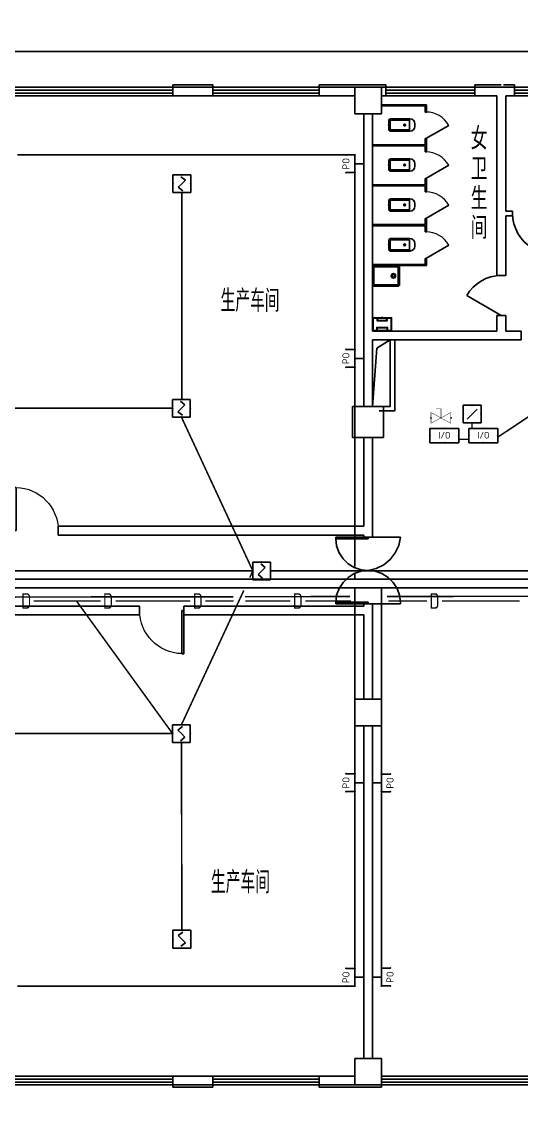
# Model space of a CAD drawing. Extents: x 2166032 to 5302137, y 581493 to 2416206.
# Drawn here: x 2588437 to 2599690, y 1052633 to 1077089 of the extents above; entities that cross this region are included whole.
import ezdxf
from ezdxf.enums import TextEntityAlignment as Align

# ---------------------------------------------------------------- set-up
doc = ezdxf.new("R2010")
doc.units = 0
doc.header["$LTSCALE"] = 1000
doc.header["$MEASUREMENT"] = 0
doc.linetypes.add('CENTER2', pattern=[1.14, 0.75, -0.13, 0.13, -0.13])
doc.linetypes.add('DASHEDX2', pattern=[1.5, 1, -0.5])
for name, color, linetype in [('3T_WOOD', 21, 'Continuous'), ('CABLETRAY', 4, 'Continuous'), ('COLUMN', 2, 'Continuous'), ('EQUIP-消防', 3, 'Continuous'), ('EQUIP-通讯', 3, 'Continuous'), ('LATRINE', 8, 'Continuous'), ('LVTRY', 8, 'Continuous'), ('PUB_TEXT', 7, 'Continuous'), ('SIG_TEXT', 7, 'Continuous'), ('STAIR', 8, 'Continuous'), ('SURFACE', 8, 'Continuous'), ('TEL_TEXT', 7, 'Continuous'), ('WALL', 8, 'Continuous'), ('WINDOW', 8, 'Continuous'), ('WIRE-消防', 4, 'Continuous'), ('WIRE-电源', 10, 'Continuous'), ('WIRE-电话', 4, 'CENTER2'), ('WIRE-网络', 6, 'Continuous'), ('厨卫', 8, 'Continuous'), ('消防', 7, 'Continuous')]:
    doc.layers.add(name, color=color, linetype=linetype)
doc.styles.add('_HZTXT', font='！tssdeng.shx', dxfattribs={"width": 0.8, "bigfont": '！tssdchn.shx'})
doc.styles.add('_TEL_DIM', font='@tssdeng.shx', dxfattribs={"width": 0.8, "height": 3.5, "bigfont": '!tssdchn.shx'})
doc.styles.get("Standard").update_dxf_attribs({"font": 'tssdeng.shx', "bigfont": 'tssdchn.shx'})
doc.styles.add('TSSD_REIN', font='tssdeng.shx', dxfattribs={"width": 0.7, "bigfont": 'tssdchn.shx'})
doc.styles.add('zz-0', font='arial.ttf')

# ---------------------------------------------------------------- blocks, each defined once
blk = doc.blocks.new('$lvtry$00000200')
for p, q in [((-140, -40, 0), (-140, -480, 0)), ((-110, -40, 0), (-110, -470, 0)), ((100, 0, 0), (-100, 0, 0)), ((100, -30, 0), (-100, -30, 0)), ((110, -470, 0), (110, -40, 0)), ((140, -480, 0), (140, -40, 0)), ((140, -470, 0), (-140, -470, 0)), ((-30, -590, 0), (30, -590, 0))]:
    blk.add_line(p, q)
blk.add_circle((0, -359, 0), 20)
for centre, radius, start, end in [((-100, -40, 0), 40, 90, 180), ((-100, -40, 0), 10, 90, 180), ((100, -40, 0), 40, 0, 90), ((100, -40, 0), 10, 0, 90), ((-30, -480, 0), 110, 180, 270), ((30, -480, 0), 110, 270, 0)]:
    blk.add_arc(centre, radius, start, end)
blk.add_point((0, 0))
blk = doc.blocks.new('$TCHSYS$APDOOR2D')
blk.add_line((0.5, 0), (0, 0.866))
at = {"lineweight": 13}
blk.add_arc((0.5, 0), 1, 120, 180, dxfattribs=at)
blk = doc.blocks.new('$plan$00001091')
for p, q in [((-275, -410), (-275, -50)), ((-255, -30), (255, -30)), ((275, -50), (275, -410)), ((255, -430), (-255, -430))]:
    blk.add_line(p, q)
for points in [[(-275, 0, 0.414214), (-305, -30, 0.414214)], [(305, -30, 0.414214), (275, 0, 0.414214)], [(-305, -430, 0.414214), (-275, -460, 0.414214)], [(275, -460, 0.414214), (305, -430, 0.414214)]]:
    blk.add_lwpolyline(points, format="xyb")
for points in [[(-275, 0), (275, 0)], [(-305, -430), (-305, -30)], [(305, -30), (305, -430)], [(275, -460), (-275, -460)]]:
    blk.add_lwpolyline(points)
for radius in [50, 32.5]:
    blk.add_circle((165, -230), radius)
for centre, start, end in [((-255, -50), 90, 180), ((255, -50), 0, 90), ((-255, -410), 180, 270), ((255, -410), 270, 360)]:
    blk.add_arc(centre, 20, start, end)
at = {"style": 'zz-0'}
for tag in ['YSIZE', 'XSIZE']:
    blk.add_attdef(tag, (0, 0), '', height=0.5, dxfattribs=at)
blk = doc.blocks.new('cffd')
at = {"layer": '厨卫'}
for p, q in [((288, -44), (300, -44)), ((288, -256), (300, -256))]:
    blk.add_line(p, q, dxfattribs=at)
for points in [[(0, -365), (0, 65), (300, 65), (300, -365)], [(12, -353), (12, 53), (288, 53), (288, -353)]]:
    blk.add_lwpolyline(points, close=True, dxfattribs=at)
for points in [[(12, -272), (82, -272), (82, -29), (12, -29)], [(12, -262), (72, -262), (72, -39), (12, -39)], [(288, -261), (228, -261), (228, -39), (288, -39)], [(288, -251), (238, -251), (238, -49), (288, -49)]]:
    blk.add_lwpolyline(points, dxfattribs=at)
blk.add_lwpolyline([(290, -150, 0, 50, 0), (323, -150, 100, 100, 0)], format="xyseb", dxfattribs=at)
blk = doc.blocks.new('$equip$00001915')
for p, q in [((0.5, 0.5), (-0.5, 0.5)), ((-0.5, 0.5), (-0.5, -0.5)), ((-0.283, -0.283), (0.283, 0.283)), ((0.5, -0.5), (0.5, 0.5)), ((-0.5, -0.5), (0.5, -0.5))]:
    blk.add_line(p, q)
for p in [(-0.5, 0), (0, 0.5), (0.5, 0), (0, -0.5)]:
    blk.add_point(p)
blk.add_solid([(0.283, 0.283), (0.075, 0.124), (0.124, 0.075)])
at = {"layer": 'TEL_TEXT', "style": '_TEL_DIM', "flags": 1}
blk.add_attdef('A', text='', height=0.00002, dxfattribs=at).set_placement((0, 0), align=Align.MIDDLE_CENTER)
blk = doc.blocks.new('$equip_U$00000007')
at = {"linetype": 'Continuous', "const_width": 0.025}
for points in [[(-0.153, 0), (0.153, 0)], [(0.153, -0.562), (0.153, 0)], [(-0.466, -0.225), (-0.466, -0.9)], [(0.771, -0.225), (-0.466, -0.9)], [(-0.466, -0.225), (0.771, -0.9)], [(0.771, -0.9), (0.771, -0.225)]]:
    blk.add_lwpolyline(points, dxfattribs=at)
for p in [(-0.466, -0.562), (0.771, -0.562)]:
    blk.add_point(p)
at = {"style": '_TEL_DIM', "flags": 1}
blk.add_attdef('A', text='', height=0.000025, dxfattribs=at).set_placement((0, 0), align=Align.MIDDLE_CENTER)
blk = doc.blocks.new('$equip$00001926')
for p, q in [((0.65, 0.65), (-0.65, 0.65)), ((-0.65, 0.65), (-0.65, 0)), ((0.65, 0), (0.65, 0.65)), ((-0.65, 0), (0.65, 0))]:
    blk.add_line(p, q)
for p in [(0, 0.65), (-0.65, 0.325), (0, 0), (0.65, 0.325)]:
    blk.add_point(p)
at = {"color": 7, "style": '_TEL_DIM'}
blk.add_attdef('$TEXT$', text='', height=0.3, dxfattribs=at).set_placement((0.006, 0.343), align=Align.MIDDLE_CENTER)
at = {"color": 7, "style": '_TEL_DIM', "flags": 1}
blk.add_attdef('A', text='', height=0.00002, dxfattribs=at).set_placement((0, 0), align=Align.MIDDLE_CENTER)
blk = doc.blocks.new('$equip$00001847')
for p, q in [((-0.5, 0.499), (-0.5, 0.999)), ((0.5, 0.999), (0.5, 0.499)), ((0.5, 0.499), (-0.5, 0.499)), ((0, 0.5), (0, 0))]:
    blk.add_line(p, q)
for p in [(-0.5, 0.999), (0.5, 0.999), (-0.5, 0.499), (0, 0), (0.5, 0.499)]:
    blk.add_point(p)
at = {"color": 7, "style": '_TEL_DIM'}
blk.add_attdef('$TEXT$', text='', height=0.4, dxfattribs=at).set_placement((0, 0.999), align=Align.MIDDLE_CENTER)
at = {"color": 7, "style": '_TEL_DIM', "flags": 1}
blk.add_attdef('A', text='', height=0.00002, dxfattribs=at).set_placement((0, 0), align=Align.MIDDLE_CENTER)
blk = doc.blocks.new('$equip$00001700')
for p, q in [((-0.5, 0.5), (-0.5, -0.5)), ((0.5, 0.5), (-0.5, 0.5)), ((-0.2, 0.2), (0.05, 0.4)), ((0, 0), (-0.2, 0.2)), ((0, 0), (0.2, -0.2)), ((0.5, -0.5), (0.5, 0.5)), ((-0.5, -0.5), (0.5, -0.5)), ((0.2, -0.2), (-0.05, -0.4))]:
    blk.add_line(p, q)
for p in [(-0.5, 0), (0, 0.5), (0.5, 0), (0, -0.5)]:
    blk.add_point(p)
at = {"flags": 1}
for tag, height, p in [('A', 0.00002, (0, 0)), ('B', 0.4, (0.75, -0.204))]:
    blk.add_attdef(tag, text='', height=height, dxfattribs=at).set_placement(p, align=Align.MIDDLE_CENTER)
blk = doc.blocks.new('$DorLib2D$00000141')
at = {"color": 0}
for points in [[(-0.5, 0), (-0.5, 0.487)], [(-0.475, 0.487), (-0.5, 0.487)], [(-0.475, 0), (-0.475, 0.487)], [(-0.369, 0.473), (-0.475, 0.487)], [(-0.268, 0.435), (-0.369, 0.473)], [(-0.178, 0.377), (-0.268, 0.435)], [(-0.103, 0.3), (-0.178, 0.377)], [(0.178, 0.377), (0.103, 0.3)], [(0.268, 0.435), (0.178, 0.377)], [(0.369, 0.473), (0.268, 0.435)], [(0.475, 0.487), (0.369, 0.473)], [(0.475, 0), (0.475, 0.487)], [(0.475, 0.487), (0.5, 0.487)], [(0.5, 0), (0.5, 0.487)], [(-0.047, 0.208), (-0.103, 0.3)], [(-0.012, 0.107), (-0.047, 0.208)], [(0.047, 0.208), (0.012, 0.107)], [(0.103, 0.3), (0.047, 0.208)], [(0, 0), (-0.012, 0.107)], [(-0.012, -0.107), (0, 0)], [(0.012, 0.107), (0, 0)], [(-0.5, 0), (-0.475, 0)], [(0.5, 0), (0.475, 0)]]:
    blk.add_lwpolyline(points, dxfattribs=at)
at = {"color": 0, "linetype": 'DASHEDX2'}
for points in [[(0, 0), (0.03, -0.122), (0.086, -0.234), (0.165, -0.331), (0.264, -0.408), (0.378, -0.461), (0.5, -0.488)], [(-0.5, 0), (-0.5, -0.488)], [(-0.047, -0.208), (-0.012, -0.107)], [(0.5, 0), (0.5, -0.488)], [(-0.178, -0.377), (-0.103, -0.3)], [(-0.103, -0.3), (-0.047, -0.208)], [(-0.475, -0.488), (-0.5, -0.488)], [(-0.475, -0.487), (-0.369, -0.473)], [(-0.369, -0.473), (-0.268, -0.435)], [(-0.268, -0.435), (-0.178, -0.377)]]:
    blk.add_lwpolyline(points, dxfattribs=at)
blk = doc.blocks.new('$TCHSYS$WIN2D')
for p, q in [((-0.5, 0.5), (0.5, 0.5)), ((-0.5, 0.5), (-0.5, -0.5)), ((0.5, 0.5), (0.5, -0.5)), ((0.5, 0.16667), (-0.5, 0.16667)), ((0.5, -0.16667), (-0.5, -0.16667)), ((-0.5, -0.5), (0.5, -0.5))]:
    blk.add_line(p, q)
blk = doc.blocks.new('$TCHSYS$DOOR2D')
for p, q in [((0.45, 0.975), (0.5, 0.975)), ((0.45, 0), (0.45, 0.975)), ((0.5, 0), (0.5, 0.975)), ((0.5, 0), (0.45, 0))]:
    blk.add_line(p, q)
at = {"lineweight": 13}
blk.add_arc((0.475, 0), 0.975, 91.4693, 180, dxfattribs=at)
blk = doc.blocks.new('$DorLib2D$00000214')
at = {"color": 0}
blk.add_line((0.5, 0), (0, 0.866), dxfattribs=at)
blk.add_arc((0.5, 0), 1, 120, 180, dxfattribs=at)

msp = doc.modelspace()

# ---------------------------------------------------------------- linework, layer by layer
msp.add_circle((2604640.5, 1020101.3), 438608.5)
at = {"layer": '3T_WOOD'}
msp.add_lwpolyline([(2596340.5, 1068414.3), (2596438.8, 1069725.8), (2596740.5, 1069914.3)], dxfattribs=at)
at = {"layer": 'CABLETRAY'}
for p, q in [((2578713.8, 1064521.9), (2619476, 1064521.9)), ((2619476, 1064321.9), (2578713.8, 1064321.9))]:
    msp.add_line(p, q, dxfattribs=at)
at = {"layer": 'COLUMN'}
for p, q in [((2596538.9, 1075614.3), (2595938.9, 1075614.3)), ((2595938.9, 1075614.3), (2595938.9, 1075014.3)), ((2596538.9, 1075014.3), (2596538.9, 1075614.3)), ((2595938.9, 1075014.3), (2596538.9, 1075014.3)), ((2596588.9, 1068414.3), (2595888.9, 1068414.3)), ((2595888.9, 1068414.3), (2595888.9, 1067714.3)), ((2596588.9, 1067714.3), (2596588.9, 1068414.3)), ((2595888.9, 1067714.3), (2596588.9, 1067714.3)), ((2596540.5, 1061814.3), (2595940.5, 1061814.3)), ((2595940.5, 1061814.3), (2595940.5, 1061214.3)), ((2596540.5, 1061214.3), (2596540.5, 1061814.3)), ((2595940.5, 1061214.3), (2596540.5, 1061214.3)), ((2596540.2, 1053714.5), (2595940.5, 1053714.5)), ((2595940.5, 1053714.5), (2595940.5, 1053114.5)), ((2596540.2, 1053114.5), (2596540.2, 1053714.5)), ((2595940.5, 1053114.5), (2596540.2, 1053114.5))]:
    msp.add_line(p, q, dxfattribs=at)
at = {"layer": 'LATRINE'}
for p, q in [((2596540.5, 1075214.3), (2597553, 1075214.3)), ((2596540.5, 1075189.3), (2597528, 1075189.3)), ((2597528, 1075189.3), (2597528, 1075051.8)), ((2597553, 1075051.8), (2597553, 1075214.3)), ((2597528, 1075051.8), (2597553, 1075051.8)), ((2597553, 1074451.8), (2597528, 1074451.8)), ((2597528, 1074451.8), (2597528, 1074314.3)), ((2597553, 1074301.8), (2597553, 1074451.8)), ((2596340.5, 1074314.3), (2597528, 1074314.3)), ((2596340.5, 1074289.3), (2597528, 1074289.3)), ((2597528, 1074289.3), (2597528, 1074151.8)), ((2597528, 1074151.8), (2597553, 1074151.8)), ((2597553, 1074151.8), (2597553, 1074301.8)), ((2596340.5, 1073414.3), (2597528, 1073414.3)), ((2596340.5, 1073389.3), (2597528, 1073389.3)), ((2597553, 1073551.8), (2597528, 1073551.8)), ((2597528, 1073551.8), (2597528, 1073414.3)), ((2597528, 1073389.3), (2597528, 1073251.8)), ((2597553, 1073401.8), (2597553, 1073551.8)), ((2597553, 1073251.8), (2597553, 1073401.8)), ((2597528, 1073251.8), (2597553, 1073251.8)), ((2597553, 1072651.8), (2597528, 1072651.8)), ((2597528, 1072651.8), (2597528, 1072514.3)), ((2597553, 1072501.8), (2597553, 1072651.8)), ((2596340.5, 1072514.3), (2597528, 1072514.3)), ((2596340.5, 1072489.3), (2597528, 1072489.3)), ((2597528, 1072489.3), (2597528, 1072351.8)), ((2597553, 1072351.8), (2597553, 1072501.8)), ((2597528, 1072351.8), (2597553, 1072351.8)), ((2597553, 1071751.8), (2597528, 1071751.8)), ((2597528, 1071751.8), (2597528, 1071614.3)), ((2597553, 1071589.3), (2597553, 1071751.8)), ((2596340.5, 1071614.3), (2597528, 1071614.3)), ((2596340.5, 1071589.3), (2597553, 1071589.3))]:
    msp.add_line(p, q, dxfattribs=at)
at = {"layer": 'STAIR'}
msp.add_lwpolyline([(2576540.5, 1075114.4), (2576540.5, 1076414.3), (2621140.5, 1076414.3), (2621140.5, 1076414.3)], dxfattribs=at)
at = {"layer": 'SURFACE'}
for p, q in [((2591840.5, 1075664.3), (2591840.5, 1075614.3)), ((2591840.5, 1075664.3), (2592740.5, 1075664.3)), ((2592740.5, 1075664.3), (2592740.5, 1075614.3)), ((2595140.5, 1075664.3), (2595140.5, 1075614.3)), ((2595140.5, 1075664.3), (2596238.9, 1075664.3)), ((2596238.9, 1075664.3), (2596640.5, 1075664.3)), ((2596640.5, 1075664.3), (2596640.5, 1075614.3)), ((2598640.5, 1075664.3), (2598640.5, 1075614.3)), ((2598640.5, 1075664.3), (2599240.5, 1075664.3)), ((2599290.5, 1075664.3), (2599540.1, 1075664.3)), ((2599540.1, 1075664.3), (2599540.1, 1075614.3)), ((2591840.2, 1053064.3), (2591840.2, 1053114.3)), ((2592740.2, 1053064.3), (2592740.2, 1053114.3)), ((2595140.2, 1053064.3), (2595140.2, 1053114.3)), ((2596540.5, 1053064.3), (2596540.5, 1053114.3)), ((2592740.2, 1053064.3), (2591840.2, 1053064.3)), ((2596240.5, 1053064.3), (2595140.2, 1053064.3)), ((2596540.5, 1053064.3), (2596240.5, 1053064.3))]:
    msp.add_line(p, q, dxfattribs=at)
at = {"layer": 'WALL'}
for p, q in [((2592740.5, 1075614.3), (2591840.5, 1075614.3)), ((2591840.5, 1075614.3), (2591840.5, 1075414.3)), ((2592740.5, 1075414.3), (2592740.5, 1075614.3)), ((2595938.9, 1075614.3), (2595140.5, 1075614.3)), ((2595140.5, 1075614.3), (2595140.5, 1075414.3)), ((2596640.5, 1075614.3), (2596538.9, 1075614.3)), ((2596640.5, 1075414.3), (2596640.5, 1075614.3)), ((2599240.5, 1075614.3), (2598640.5, 1075614.3)), ((2598640.5, 1075614.3), (2598640.5, 1075414.3)), ((2599540.1, 1075614.3), (2599240.5, 1075614.3)), ((2599540.1, 1075414.3), (2599540.1, 1075614.3)), ((2591840.5, 1075414.3), (2592740.5, 1075414.3)), ((2595140.5, 1075414.3), (2595938.9, 1075414.3)), ((2596538.9, 1075414.3), (2596640.5, 1075414.3)), ((2598640.5, 1075414.3), (2599140.5, 1075414.3)), ((2599140.5, 1075414.3), (2599140.5, 1072764.3)), ((2599340.5, 1075414.3), (2599340.5, 1072814.3)), ((2599340.5, 1075414.3), (2599540.1, 1075414.3)), ((2596140.5, 1075014.3), (2596140.5, 1070014.3)), ((2596340.5, 1075014.3), (2596340.5, 1070114.3)), ((2599140.5, 1072764.3), (2599140.5, 1071364.3)), ((2599495.1, 1072814.3), (2599340.5, 1072814.3)), ((2599340.5, 1071364.3), (2599340.5, 1072714.3)), ((2599340.5, 1072714.3), (2599495.1, 1072714.3)), ((2599495.1, 1072714.3), (2599495.1, 1072814.3)), ((2599140.5, 1071364.3), (2599340.5, 1071364.3)), ((2599340.5, 1070464.3), (2599140.5, 1070464.3)), ((2599140.5, 1070464.3), (2599140.5, 1070114.3)), ((2599340.5, 1070114.3), (2599340.5, 1070464.3)), ((2596140.5, 1070014.3), (2596140.5, 1068414.3)), ((2599140.5, 1070114.3), (2596340.5, 1070114.3)), ((2599690.5, 1070114.3), (2599340.5, 1070114.3)), ((2599690.5, 1069914.3), (2599690.5, 1070114.3)), ((2599240.5, 1069914.3), (2596340.5, 1069914.3)), ((2596340.5, 1069914.3), (2596340.5, 1068414.3)), ((2599240.5, 1069914.3), (2599690.5, 1069914.3)), ((2596140.5, 1067714.3), (2596140.5, 1065714.3)), ((2596340.5, 1067714.3), (2596340.5, 1065614.3)), ((2596140.5, 1065714.3), (2589260.5, 1065714.3)), ((2589260.5, 1065714.3), (2589260.5, 1065514.3)), ((2596340.5, 1065464.3), (2596340.5, 1065614.3)), ((2589260.5, 1065514.3), (2596140.5, 1065514.3)), ((2596140.5, 1065514.3), (2596140.5, 1065464.3)), ((2596140.5, 1065464.3), (2596340.5, 1065464.3)), ((2591090.7, 1063914.3), (2587840.5, 1063914.3)), ((2591090.7, 1063714.3), (2591090.7, 1063914.3)), ((2596140.5, 1063914.3), (2592090.7, 1063914.3)), ((2592090.7, 1063914.3), (2592090.7, 1063714.3)), ((2596340.5, 1063964.3), (2596140.5, 1063964.3)), ((2596140.5, 1063964.3), (2596140.5, 1063914.3)), ((2596340.5, 1063814.3), (2596340.5, 1063964.3)), ((2587940.5, 1063714.3), (2591090.7, 1063714.3)), ((2592090.7, 1063714.3), (2596140.5, 1063714.3)), ((2596140.5, 1063714.3), (2596140.5, 1061814.3)), ((2596340.5, 1063814.3), (2596340.5, 1061814.3)), ((2596140.5, 1061214.3), (2596140.5, 1053714.5)), ((2596340.5, 1061214.3), (2596340.5, 1053714.5)), ((2592740.2, 1053314.3), (2591840.2, 1053314.3)), ((2591840.2, 1053314.3), (2591840.2, 1053114.3)), ((2591840.2, 1053114.3), (2592740.2, 1053114.3)), ((2592740.2, 1053114.3), (2592740.2, 1053314.3)), ((2595940.5, 1053314.3), (2595140.2, 1053314.3)), ((2595140.2, 1053314.3), (2595140.2, 1053114.3)), ((2595140.2, 1053114.3), (2596240.5, 1053114.3)), ((2596240.5, 1053114.3), (2596540.5, 1053114.3)), ((2596540.5, 1053314.3), (2596540.2, 1053314.3)), ((2596540.5, 1053114.3), (2596540.5, 1053314.3))]:
    msp.add_line(p, q, dxfattribs=at)
at = {"layer": 'WIRE-消防', "linetype": 'Continuous', "const_width": 35}
for points in [[(2592044.6, 1073234.6), (2592044.6, 1068573.5)], [(2599159.6, 1067720.9), (2600490.5, 1068606)], [(2583835, 1068373.5), (2591835, 1068373.5)], [(2592035, 1068173.5), (2593644, 1064705.2)], [(2593644, 1064705.2), (2585255, 1064705.2)], [(2593644, 1064705.2), (2593574.4, 1064555.1)], [(2594044, 1064705.2), (2600283.4, 1064705.2)], [(2593439.8, 1064265.1), (2592035, 1061237.4)], [(2589677.9, 1064016.8), (2591835, 1061037.4)], [(2583835, 1061037.3), (2591835, 1061037.4)], [(2592044.6, 1056601.3), (2592035, 1060837.4)]]:
    msp.add_lwpolyline(points, dxfattribs=at)
at = {"layer": 'WIRE-消防', "const_width": 30}
for points in [[(2598576.6, 1068040.7), (2598576.5, 1067918.4)], [(2598281.7, 1067669.7), (2598509.6, 1067669.9)]]:
    msp.add_lwpolyline(points, dxfattribs=at)
at = {"layer": 'WIRE-电源', "linetype": 'Continuous', "const_width": 35}
for points in [[(2588708, 1064027.8), (2590213.4, 1064027.8)], [(2590550.8, 1064027.8), (2592233.9, 1064027.8)], [(2592571.3, 1064027.8), (2593207.8, 1064027.8)], [(2593473.7, 1064027.8), (2594487.3, 1064027.8)], [(2594824.7, 1064027.8), (2595853, 1064027.8)], [(2596693.1, 1064027.8), (2597567.4, 1064027.8)], [(2597904.9, 1064027.8), (2599652.1, 1064027.8)]]:
    msp.add_lwpolyline(points, dxfattribs=at)
at = {"layer": 'WIRE-电话', "linetype": 'CENTER2', "const_width": 35}
for points in [[(2587343, 1064114.5), (2593203.6, 1064123.4)], [(2593466.7, 1064123.8), (2595833, 1064127.4)], [(2596666.4, 1064128.7), (2608939.9, 1064147.4)]]:
    msp.add_lwpolyline(points, dxfattribs=at)
at = {"layer": 'WIRE-网络', "linetype": 'Continuous', "const_width": 35}
for points in [[(2588340.1, 1074085.8), (2595840.9, 1074085.8)], [(2595940.9, 1073685.8), (2595940.9, 1069698.2)], [(2595940.9, 1069298.2), (2595940.9, 1064797.7)], [(2595940.9, 1064652.1), (2595940.9, 1064521.9)], [(2596540.1, 1060125.8), (2596540.1, 1064321.9)], [(2595940.9, 1055742.8), (2595940.9, 1059730.4)], [(2596540.1, 1055748.4), (2596540.1, 1059725.8)], [(2588340.1, 1055342.8), (2595840.9, 1055342.8)]]:
    msp.add_lwpolyline(points, dxfattribs=at)
msp.add_lwpolyline([(2595940.9, 1060130.4), (2595940.9, 1064197, 0.0021216), (2595940.9, 1064321.9, -0.004435)], format="xyb", dxfattribs=at)
at = {"layer": '消防'}
msp.add_lwpolyline([(2596740.5, 1069914.3), (2596340.5, 1069914.3), (2596340.5, 1068414.3), (2596740.5, 1068414.3)], close=True, dxfattribs=at)
msp.add_lwpolyline([(2596490.5, 1068314.3), (2596840.5, 1068314.3), (2596840.5, 1069914.3)], dxfattribs=at)

# ---------------------------------------------------------------- block references
at = {"layer": 'EQUIP-消防', "xscale": -400, "yscale": 400, "zscale": 400, "rotation": 180}
for p in [(2592044.6, 1073434.6), (2592035, 1068373.5), (2593844, 1064705.2)]:
    msp.add_blockref('$equip$00001700', p, dxfattribs=at)
at = {"layer": 'EQUIP-消防'}
for name, p, xscale, yscale, zscale in [('$equip_U$00000007', (2597825.5, 1068360.1), 364, 364, 364), ('$equip$00001915', (2598583.6, 1068240.7), 400, 400, 400), ('$equip$00001700', (2592035, 1061037.4), 400, 400, 400), ('$equip$00001700', (2592044.6, 1056401.3), 400, 400, 400)]:
    msp.add_blockref(name, p, dxfattribs=dict(at, xscale=xscale, yscale=yscale, zscale=zscale))
at = {"layer": 'EQUIP-消防', "color": 3, "xscale": 500, "yscale": 500, "zscale": 500}
for p in [(2597956.6, 1067593.4), (2598834.6, 1067593.4)]:
    msp.add_blockref('$equip$00001926', p, dxfattribs=at).add_auto_attribs({'$TEXT$': 'I/O'})
at = {"layer": 'EQUIP-通讯'}
ref = msp.add_blockref('$equip$00001847', (2596140.5, 1073885.8), dxfattribs=dict(at, xscale=-400, yscale=400, zscale=400, rotation=90))
ref.add_attrib('$TEXT$', 'PO', dxfattribs={"layer": '0', "color": 7, "height": 160, "rotation": 90, "style": '_TEL_DIM'}).set_placement((2595740.9, 1073885.8), align=Align.MIDDLE_CENTER)
ref = msp.add_blockref('$equip$00001847', (2596140.5, 1069498.2), dxfattribs=dict(at, xscale=-400, yscale=400, zscale=400, rotation=90))
ref.add_attrib('$TEXT$', 'PO', dxfattribs={"layer": '0', "color": 7, "height": 160, "rotation": 90, "style": '_TEL_DIM'}).set_placement((2595740.9, 1069498.2), align=Align.MIDDLE_CENTER)
at = {"layer": 'EQUIP-通讯', "xscale": 400, "yscale": 400, "zscale": 400, "rotation": 90}
for p in [(2596140.5, 1059930.4), (2596140.5, 1055542.8)]:
    msp.add_blockref('$equip$00001847', p, dxfattribs=at).add_auto_attribs({'$TEXT$': 'PO'})
at = {"layer": 'EQUIP-通讯'}
ref = msp.add_blockref('$equip$00001847', (2596340.5, 1059925.8), dxfattribs=dict(at, xscale=-400, yscale=400, zscale=400, rotation=270))
ref.add_attrib('$TEXT$', 'PO', dxfattribs={"layer": '0', "color": 7, "height": 160, "rotation": 90, "style": '_TEL_DIM'}).set_placement((2596733.9, 1059925.8), align=Align.MIDDLE_CENTER)
ref = msp.add_blockref('$equip$00001847', (2596340.5, 1055548.4), dxfattribs=dict(at, xscale=-400, yscale=400, zscale=400, rotation=270))
ref.add_attrib('$TEXT$', 'PO', dxfattribs={"layer": '0', "color": 7, "height": 160, "rotation": 90, "style": '_TEL_DIM'}).set_placement((2596733.9, 1055548.4), align=Align.MIDDLE_CENTER)
at = {"layer": 'LATRINE', "xscale": 600, "yscale": 600, "zscale": 25, "rotation": 270}
for p in [(2597540.5, 1074751.8), (2597540.5, 1073851.8), (2597540.5, 1072951.8), (2597540.5, 1072051.8)]:
    msp.add_blockref('$TCHSYS$APDOOR2D', p, dxfattribs=at)
at = {"layer": 'LVTRY', "yscale": -1, "rotation": 270}
for p in [(2596703.5, 1074758.4, 0), (2596703.5, 1073858.4, 0), (2596703.5, 1072958.4, 0), (2596703.5, 1072058.4, 0)]:
    msp.add_blockref('$lvtry$00000200', p, dxfattribs=at)
at = {"layer": 'LVTRY'}
msp.add_blockref('$plan$00001091', (2596645.5, 1071589.3), dxfattribs=at)
at = {"layer": 'WINDOW'}
for name, p, xscale, yscale, zscale, rotation in [('$TCHSYS$WIN2D', (2590040.5, 1075514.3), -3600, 200, -3600, 359.9999999999824), ('$TCHSYS$WIN2D', (2593940.5, 1075514.3), -2400, 200, -2400, 359.9999999999824), ('$TCHSYS$WIN2D', (2597640.5, 1075514.3), -2000, 200, -2000, 359.9999999999822), ('$TCHSYS$WIN2D', (2600440.1, 1075514.3), -1800, 200, -1800, 359.9999999999833), ('$DorLib2D$00000214', (2599240.5, 1070914.3), -900, 900, -900, 90.0000000000388), ('$TCHSYS$DOOR2D', (2588760.5, 1065614.3), 1000, -1000, 1000, 179.9999999999698), ('$DorLib2D$00000141', (2596240.5, 1064714.3), -1500, -1500, -1500, 269.9999999999704), ('$TCHSYS$DOOR2D', (2591590.7, 1063814.3), -1000, 1000, -1000, 180.0000000000016), ('$TCHSYS$WIN2D', (2590040.2, 1053214.3), 3600, -200, 3600, 180.0000000000366), ('$TCHSYS$WIN2D', (2593940.2, 1053214.3), 2400, -200, 2400, 180.0000000000366), ('$TCHSYS$WIN2D', (2608840.5, 1053214.3), -24600, -200, -24600, 180.0000000000339)]:
    msp.add_blockref(name, p, dxfattribs=dict(at, xscale=xscale, yscale=yscale, zscale=zscale, rotation=rotation))
at = {"layer": 'WINDOW', "xscale": 900, "yscale": -900, "zscale": 900}
msp.add_blockref('$DorLib2D$00000214', (2599945.1, 1072764.3), dxfattribs=at)
at = {"layer": '厨卫', "rotation": 90.00000008004127}
msp.add_blockref('cffd', (2596405.5, 1070114.3), dxfattribs=at)

# ---------------------------------------------------------------- texts
at = {"layer": 'PUB_TEXT'}
for s, style, width, p in [('女', '_HZTXT', 0.8, (2598549.5, 1074204.3)), ('卫', '_HZTXT', 0.8, (2598549.5, 1073519.3)), ('生', '_HZTXT', 0.8, (2598549.5, 1072851.6)), ('间', '_HZTXT', 0.8, (2598549.5, 1072190.7)), ('生产车间', 'TSSD_REIN', 0.7, (2592915.6, 1070546.9)), ('生产车间', 'TSSD_REIN', 0.7, (2592699, 1057433.1))]:
    msp.add_text(s, height=500, dxfattribs=dict(at, style=style, width=width)).set_placement(p)
at = {"layer": 'SIG_TEXT', "style": '_TEL_DIM', "width": 0.8}
for p in [(2588539.2, 1064027.8), (2590382.1, 1064027), (2592402.6, 1064027.8), (2594656, 1064027.8), (2597736.2, 1064027.8)]:
    msp.add_text('D', height=350, dxfattribs=at).set_placement(p, align=Align.MIDDLE_CENTER)

doc.saveas('drawing.dxf')
